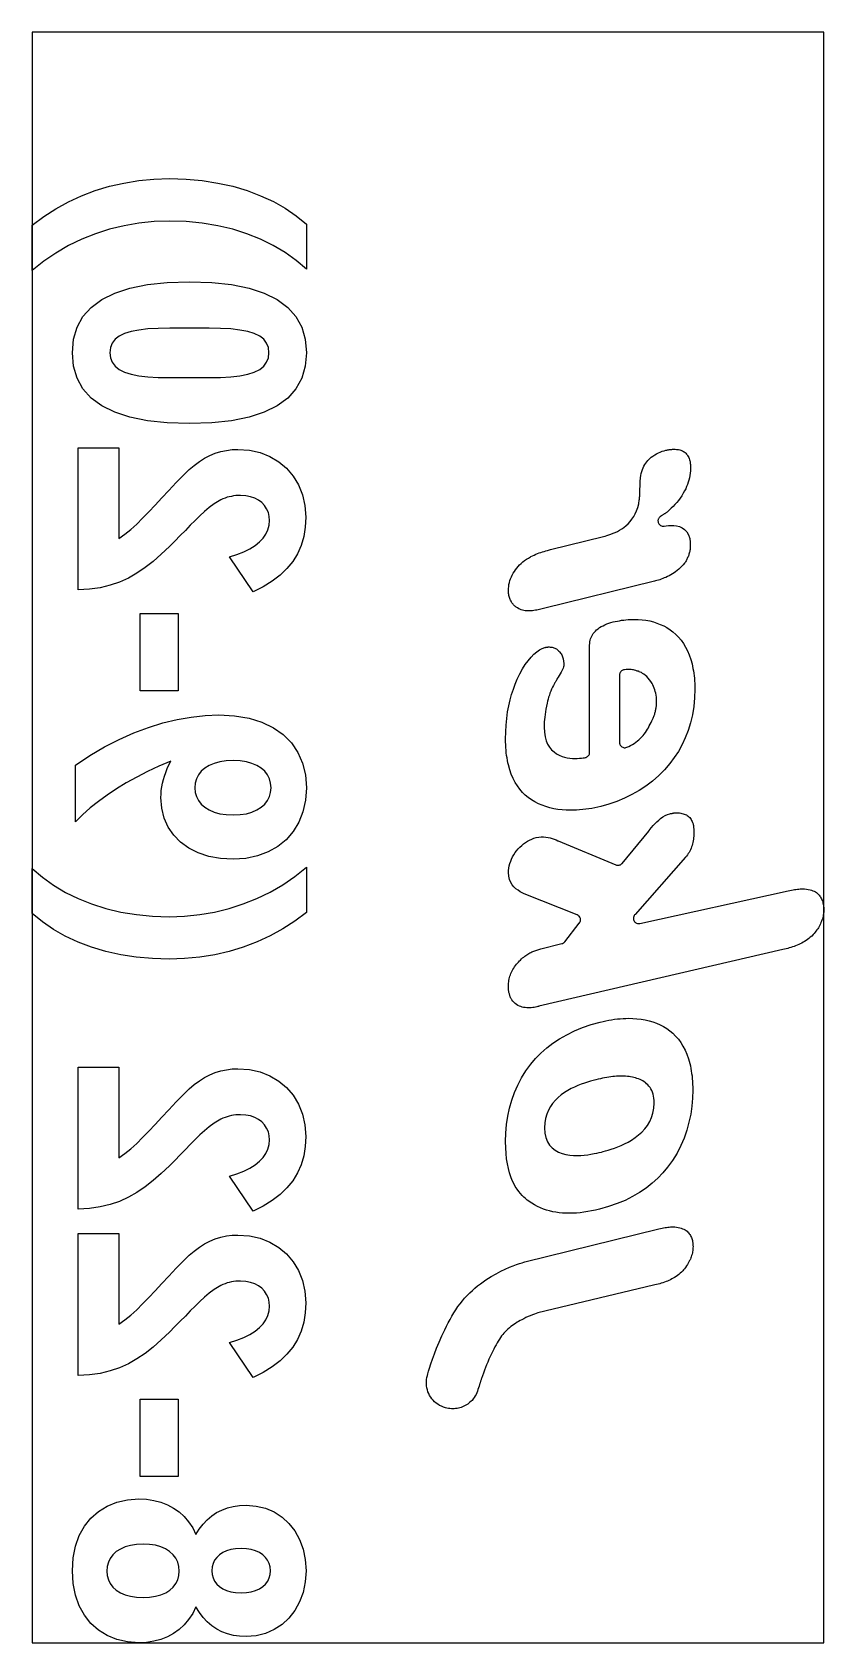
# Model space of a CAD drawing. Header units: millimetres. Extents: x 0 to 649, y 0 to 1320.
import ezdxf

# ---------------------------------------------------------------- set-up
doc = ezdxf.new("R2010")
doc.units = ezdxf.units.MM
doc.layers.add('CUT', color=7, linetype='Continuous')
doc.layers.add('ROLL', color=1, linetype='Continuous')

msp = doc.modelspace()

# ---------------------------------------------------------------- linework, layer by layer
at = {"layer": 'CUT'}
for points in [[(63.4, 1158.5), (51.8, 1154.8), (40.6, 1150.3), (29.8, 1145.1), (19.4, 1139), (9.5, 1132.3), (0, 1124.8), (0, 1161.8), (9.4, 1168.9), (19.3, 1175.3), (29.7, 1181), (40.5, 1185.9), (51.7, 1190.2), (63.2, 1193.7), (75.1, 1196.4), (87.3, 1198.4), (99.8, 1199.6), (112.5, 1200), (126.2, 1199.6), (139.4, 1198.4), (152.2, 1196.4), (164.4, 1193.7), (176.1, 1190.2), (187.1, 1186), (197.6, 1181.2), (207.3, 1175.7), (216.4, 1169.5), (224.7, 1162.8), (224.7, 1125.7), (216.4, 1132.9), (207.3, 1139.4), (197.5, 1145.3), (187.1, 1150.4), (176, 1154.8), (164.3, 1158.5), (152.1, 1161.4), (139.3, 1163.5), (126.1, 1164.8), (112.5, 1165.2), (99.9, 1164.8), (87.4, 1163.5), (75.3, 1161.4), (63.4, 1158.5)], [(200.8, 1013.7), (190.2, 1008.5), (177.8, 1004.4), (163.4, 1001.5), (147.1, 999.8), (128.9, 999.2), (110.7, 999.8), (94.4, 1001.5), (80, 1004.4), (67.6, 1008.5), (57, 1013.7), (48.3, 1020.1), (41.6, 1027.7), (36.8, 1036.4), (33.9, 1046.3), (32.9, 1057.3), (33.9, 1068.4), (36.8, 1078.2), (41.6, 1086.9), (48.3, 1094.5), (57, 1100.9), (67.6, 1106.1), (80, 1110.2), (94.4, 1113.1), (110.7, 1114.8), (128.9, 1115.4), (147.1, 1114.8), (163.4, 1113.1), (177.8, 1110.2), (190.2, 1106.1), (200.8, 1100.9), (209.4, 1094.5), (216.1, 1086.9), (220.9, 1078.2), (223.7, 1068.4), (224.7, 1057.3), (223.7, 1046.3), (220.9, 1036.4), (216.1, 1027.7), (209.4, 1020.1), (200.8, 1013.7)], [(176.6, 1039.8), (182, 1041.5), (186.4, 1043.7), (189.7, 1046.3), (192.1, 1049.5), (193.6, 1053.1), (194, 1057.3), (193.6, 1061.5), (192.1, 1065.1), (189.7, 1068.3), (186.4, 1070.9), (182, 1073), (176.6, 1074.7), (170.2, 1075.9), (162.8, 1076.8), (154.4, 1077.3), (144.9, 1077.4), (112.7, 1077.4), (103.2, 1077.3), (94.8, 1076.8), (87.4, 1075.9), (81, 1074.7), (75.6, 1073), (71.3, 1070.9), (67.9, 1068.3), (65.5, 1065.1), (64.1, 1061.5), (63.6, 1057.3), (64.1, 1053.1), (65.5, 1049.5), (67.9, 1046.3), (71.3, 1043.7), (75.6, 1041.5), (81, 1039.8), (87.4, 1038.5), (94.8, 1037.6), (103.2, 1037.1), (112.7, 1037), (144.9, 1037), (154.4, 1037.1), (162.8, 1037.6), (170.2, 1038.5), (176.6, 1039.8)], [(85.8, 876.6), (78.8, 872.6), (71.5, 869.3), (63.9, 866.7), (55.7, 864.7), (47, 863.4), (37.7, 862.9), (37.7, 979.3), (71.1, 979.3), (71.1, 905), (75.9, 908.5), (80.7, 912.4), (85.6, 916.8), (90.5, 921.6), (95.6, 926.9), (100.8, 932.4), (106.3, 938.3), (112, 944.5), (118.1, 950.9), (124.4, 957.5), (128.6, 961.5), (132.8, 965), (137, 968.1), (141.2, 970.8), (145.6, 973.1), (150, 974.9), (154.5, 976.3), (159.1, 977.3), (163.8, 977.9), (168.6, 978.1), (178, 977.4), (186.7, 975.5), (194.8, 972.3), (202.1, 968), (208.5, 962.6), (213.9, 956.2), (218.3, 949), (221.5, 940.9), (223.5, 932), (224.2, 922.5), (223.8, 914.3), (222.5, 906.6), (220.4, 899.4), (217.4, 892.6), (213.5, 886.3), (208.7, 880.5), (203.1, 875), (196.7, 870.1), (189.3, 865.5), (181.1, 861.4), (161.6, 890.1), (167.8, 892), (173.4, 894.2), (178.3, 896.6), (182.6, 899.3), (186.2, 902.2), (189.2, 905.3), (191.5, 908.6), (193.2, 912.2), (194.2, 915.9), (194.5, 919.8), (194.3, 923.2), (193.5, 926.4), (192.1, 929.4), (190.4, 932.1), (188.1, 934.5), (185.4, 936.5), (182.3, 938.1), (178.9, 939.3), (175, 940.1), (170.8, 940.4), (168.8, 940.3), (166.9, 940.2), (165, 940), (163.2, 939.6), (161.4, 939.2), (159.7, 938.8), (158, 938.2), (156.3, 937.5), (154.7, 936.8), (153.1, 935.9), (149.1, 933.4), (145.1, 930.5), (141.2, 927.2), (137.3, 923.7), (133.5, 919.9), (129.5, 915.9), (125.5, 911.7), (121.3, 907.4), (117, 903), (112.5, 898.4), (105.8, 892.1), (99.2, 886.3), (92.5, 881.2), (85.8, 876.6)], [(513.1, 870.9), (512, 870.6), (510.9, 870.3), (509.9, 870), (419, 847.6), (418, 847.3), (416.9, 847.1), (415.8, 846.9), (414.7, 846.6), (413.5, 846.4), (412.4, 846.2), (411.2, 846), (410, 845.9), (408.7, 845.8), (407.5, 845.7), (406.4, 845.7), (405.2, 845.8), (404.1, 845.9), (403, 846.1), (401.9, 846.3), (400.8, 846.7), (399.7, 847.1), (398.7, 847.5), (397.7, 848.1), (396.7, 848.8), (396.6, 848.8), (396, 849.2), (395.5, 849.7), (395, 850.1), (394.5, 850.7), (394, 851.2), (393.6, 851.8), (393.1, 852.4), (392.7, 853), (392.4, 853.7), (392, 854.4), (391.7, 855.1), (391.4, 855.9), (391.1, 856.7), (390.9, 857.5), (390.7, 858.3), (390.5, 859.2), (390.4, 860), (390.3, 860.9), (390.3, 861.8), (390.3, 862.7), (390.3, 864.2), (390.5, 865.8), (390.7, 867.4), (391, 868.9), (391.5, 870.5), (392, 872.1), (392.7, 873.6), (393.4, 875.1), (394.2, 876.6), (395.1, 878.1), (396.1, 879.5), (397.1, 880.8), (398.2, 882.1), (399.4, 883.4), (400.7, 884.6), (402.1, 885.8), (403.5, 886.9), (405, 888), (406.6, 889), (408.3, 890), (408.3, 890), (408.3, 890), (408.4, 890), (408.4, 890), (408.5, 890.1), (408.5, 890.1), (408.5, 890.1), (408.6, 890.1), (408.6, 890.1), (408.6, 890.2), (409.9, 890.9), (411.3, 891.5), (412.6, 892.1), (414, 892.7), (415.4, 893.2), (416.7, 893.6), (418.1, 894.1), (419.5, 894.5), (420.9, 894.9), (422.3, 895.3), (424.7, 896), (468.1, 906.8), (469.5, 907.1), (471, 907.6), (472.6, 908), (474.3, 908.6), (476, 909.3), (477.8, 910), (479.6, 910.9), (481.4, 911.9), (483.1, 913), (484.9, 914.2), (486.7, 915.6), (488.4, 917.2), (490, 919), (491.5, 920.9), (492.9, 923), (494.1, 925.3), (495.3, 927.8), (496.2, 930.5), (497, 933.5), (497.5, 936.7), (497.5, 936.7), (497.5, 936.7), (497.5, 936.7), (497.5, 936.8), (497.5, 936.8), (497.5, 936.8), (497.6, 936.9), (497.6, 936.9), (497.6, 936.9), (497.6, 937), (497.6, 937.5), (497.7, 938.1), (497.7, 938.8), (497.8, 939.7), (497.8, 940.6), (497.8, 941.6), (497.9, 942.7), (497.9, 943.8), (498, 945), (498, 946.1), (498.1, 947.3), (498.1, 948.4), (498.2, 949.4), (498.2, 950.5), (498.2, 951.4), (498.3, 952.3), (498.3, 953.1), (498.4, 953.8), (498.4, 954.4), (498.4, 954.8), (498.4, 954.9), (498.7, 956.7), (499.1, 958.4), (499.5, 960), (500, 961.5), (500.6, 963), (501.3, 964.3), (502.1, 965.6), (502.9, 966.9), (503.7, 968), (504.6, 969.1), (505.9, 970.4), (507.2, 971.6), (508.7, 972.6), (510.1, 973.6), (511.6, 974.4), (513.1, 975.2), (514.7, 975.9), (516.2, 976.5), (517.8, 977), (519.3, 977.4), (520, 977.5), (520.7, 977.7), (521.4, 977.8), (522.1, 977.9), (522.7, 978), (523.4, 978.1), (524.1, 978.1), (524.7, 978.2), (525.3, 978.2), (526, 978.2), (527, 978.2), (527.9, 978.1), (528.8, 978), (529.7, 977.9), (530.6, 977.7), (531.4, 977.4), (532.2, 977.1), (533, 976.8), (533.7, 976.4), (534.4, 976), (535, 975.5), (535.6, 974.9), (536.1, 974.3), (536.6, 973.7), (537.1, 973), (537.6, 972.2), (538, 971.4), (538.3, 970.5), (538.7, 969.6), (538.9, 968.7), (539.1, 968.1), (539.2, 967.6), (539.2, 967), (539.3, 966.4), (539.4, 965.8), (539.4, 965.2), (539.5, 964.6), (539.5, 963.9), (539.5, 963.3), (539.5, 962.6), (539.5, 960.6), (539.3, 958.7), (539, 956.8), (538.6, 954.9), (538.2, 953), (537.6, 951.2), (537, 949.4), (536.3, 947.6), (535.5, 945.8), (534.6, 944.1), (533.5, 942.1), (532.3, 940.1), (531, 938.2), (529.6, 936.3), (528.2, 934.6), (526.7, 932.9), (525.2, 931.3), (523.7, 929.8), (522.1, 928.3), (520.6, 927), (520.2, 926.7), (519.8, 926.4), (519.4, 926.2), (519.1, 925.9), (518.7, 925.6), (518.3, 925.4), (518, 925.2), (517.6, 924.9), (517.2, 924.7), (516.8, 924.5), (516.6, 924.3), (516.4, 924.2), (516.1, 924), (515.9, 923.8), (515.7, 923.7), (515.5, 923.5), (515.3, 923.4), (515.1, 923.3), (514.9, 923.1), (514.7, 923), (514.3, 922.8), (514, 922.4), (513.7, 922.1), (513.4, 921.7), (513.2, 921.3), (513, 920.8), (512.9, 920.4), (512.8, 919.9), (512.8, 919.4), (512.9, 918.9), (513, 918.2), (513.3, 917.5), (513.6, 917), (514, 916.5), (514.5, 916), (515, 915.7), (515.7, 915.4), (516.3, 915.2), (517, 915.1), (517.7, 915.2), (517.8, 915.2), (518, 915.2), (519.6, 915.5), (521.5, 915.7), (523.6, 915.8), (525.8, 915.7), (528.1, 915.4), (530.4, 914.8), (532.6, 913.9), (534.6, 912.5), (536.4, 910.5), (537.8, 908), (537.8, 908), (537.8, 908), (537.8, 908), (537.8, 908), (537.8, 908), (537.9, 908), (537.9, 907.9), (537.9, 907.9), (537.9, 907.9), (537.9, 907.9), (538.1, 907.5), (538.2, 907.2), (538.3, 906.8), (538.5, 906.4), (538.6, 906), (538.7, 905.6), (538.8, 905.2), (538.9, 904.8), (538.9, 904.4), (539, 904), (539.1, 903.5), (539.1, 903), (539.1, 902.6), (539.2, 902.1), (539.2, 901.6), (539.2, 901), (539.3, 900.5), (539.3, 900), (539.3, 899.5), (539.3, 898.9), (539.3, 898.2), (539.2, 897.5), (539.2, 896.7), (539.1, 896), (539, 895.2), (538.8, 894.5), (538.7, 893.8), (538.5, 893), (538.2, 892.3), (538, 891.5), (537.7, 890.8), (537.5, 890.1), (537.1, 889.4), (536.8, 888.7), (536.5, 888), (536.1, 887.3), (535.8, 886.7), (535.4, 886), (535, 885.4), (534.5, 884.8), (533.4, 883.4), (532.2, 882.1), (531, 880.9), (529.8, 879.8), (528.5, 878.7), (527.3, 877.7), (526, 876.8), (524.6, 876), (523.3, 875.2), (522, 874.5), (520.7, 873.8), (519.3, 873.2), (518, 872.7), (516.7, 872.2), (515.5, 871.7), (514.3, 871.3), (513.1, 870.9)], [(119.7, 780.2), (88.5, 780.2), (88.5, 843.7), (119.7, 843.7), (119.7, 780.2)], [(444.7, 724.8), (446.6, 724.8), (448.4, 724.9), (450, 725), (451.5, 725.2), (452.7, 725.4), (453.4, 725.5), (454, 725.7), (454.6, 726), (455.1, 726.3), (455.6, 726.8), (456, 727.3), (456.3, 727.8), (456.6, 728.4), (456.8, 729), (456.8, 729.7), (456.8, 817.6), (456.9, 819), (457, 820.3), (457.3, 821.6), (457.6, 822.8), (458, 824), (458.5, 825.1), (459.1, 826.1), (459.8, 827.2), (460.6, 828.1), (461.5, 829), (462.5, 830.1), (463.7, 831), (465, 832), (466.3, 832.8), (467.8, 833.6), (469.3, 834.3), (470.9, 835), (472.6, 835.6), (474.3, 836.2), (476.1, 836.7), (477.8, 837.1), (479.6, 837.4), (481.3, 837.7), (483, 838), (484.8, 838.2), (486.5, 838.4), (488.3, 838.6), (490, 838.7), (491.7, 838.8), (493.5, 838.8), (496.7, 838.7), (499.8, 838.5), (502.9, 838.1), (506, 837.5), (509, 836.7), (511.9, 835.8), (514.7, 834.7), (517.5, 833.4), (520.1, 832), (522.7, 830.3), (525.1, 828.5), (527.4, 826.4), (529.6, 824.1), (531.7, 821.7), (533.6, 819), (535.3, 816.1), (536.9, 813), (538.4, 809.6), (539.6, 806), (540.7, 802.2), (541.1, 800.4), (541.5, 798.5), (541.8, 796.6), (542.1, 794.6), (542.4, 792.6), (542.6, 790.5), (542.8, 788.4), (542.9, 786.2), (543, 784), (543, 781.7), (542.8, 774.4), (542.1, 767.3), (541, 760.6), (539.4, 754), (537.5, 747.8), (535.2, 741.8), (532.5, 736.1), (529.5, 730.6), (526.2, 725.5), (522.5, 720.6), (518.1, 715.5), (513.4, 710.7), (508.3, 706.3), (502.9, 702.2), (497.3, 698.5), (491.4, 695.2), (485.4, 692.2), (479.1, 689.6), (472.6, 687.4), (466, 685.5), (463.5, 684.9), (461, 684.4), (458.5, 683.9), (456.1, 683.5), (453.6, 683.2), (451.1, 682.9), (448.6, 682.6), (446.1, 682.5), (443.7, 682.3), (441.2, 682.3), (437.7, 682.4), (434.2, 682.6), (430.7, 683), (427.4, 683.6), (424.1, 684.4), (420.9, 685.3), (417.8, 686.4), (414.8, 687.7), (411.9, 689.2), (409.1, 690.9), (406.5, 692.7), (404.1, 694.8), (401.8, 697), (399.6, 699.5), (397.6, 702.3), (395.8, 705.2), (394.1, 708.4), (392.6, 711.9), (391.3, 715.5), (390.3, 719.5), (389.8, 721.3), (389.4, 723.2), (389.1, 725.2), (388.8, 727.2), (388.5, 729.3), (388.3, 731.5), (388.1, 733.7), (388, 735.9), (387.9, 738.3), (387.9, 740.6), (388, 746.5), (388.3, 752.2), (388.9, 757.6), (389.6, 762.9), (390.6, 767.9), (391.7, 772.7), (392.9, 777.3), (394.3, 781.7), (395.9, 785.8), (397.5, 789.7), (399.6, 794.1), (401.8, 798.1), (404.1, 801.7), (406.4, 804.9), (408.8, 807.8), (411.2, 810.2), (413.5, 812.3), (415.8, 813.8), (418, 815), (420.1, 815.7), (420.5, 815.8), (420.8, 815.9), (421.2, 815.9), (421.5, 816), (421.9, 816.1), (422.2, 816.1), (422.6, 816.1), (422.9, 816.2), (423.3, 816.2), (423.6, 816.2), (424.4, 816.1), (425.2, 816.1), (426, 815.9), (426.8, 815.7), (427.5, 815.5), (428.2, 815.2), (428.9, 814.9), (429.6, 814.5), (430.2, 814), (430.8, 813.6), (431.4, 813), (432, 812.4), (432.5, 811.8), (433, 811.2), (433.4, 810.4), (433.9, 809.7), (434.2, 808.9), (434.6, 808.1), (434.9, 807.2), (435.1, 806.3), (435.2, 805.8), (435.3, 805.4), (435.4, 804.9), (435.5, 804.5), (435.5, 804), (435.6, 803.5), (435.6, 803), (435.6, 802.5), (435.6, 802), (435.6, 801.5), (435.6, 800.7), (435.4, 799.8), (435, 798.8), (434.6, 797.8), (434, 796.6), (433.4, 795.4), (432.7, 794.2), (431.9, 792.9), (431.1, 791.5), (430.3, 790.2), (430, 789.7), (429.8, 789.3), (429.5, 788.8), (429.3, 788.4), (429, 787.9), (428.8, 787.5), (428.5, 787.1), (428.3, 786.8), (428.1, 786.4), (427.9, 786.1), (427.1, 784.6), (426.4, 783.1), (425.6, 781.6), (425, 780), (424.3, 778.3), (423.8, 776.7), (423.2, 775), (422.8, 773.3), (422.3, 771.7), (421.9, 770), (421.4, 767.6), (420.9, 765.3), (420.6, 763), (420.3, 760.8), (420, 758.7), (419.8, 756.7), (419.6, 754.9), (419.5, 753.2), (419.5, 751.7), (419.5, 750.4), (419.7, 746.2), (420.3, 742.6), (421.2, 739.3), (422.4, 736.5), (423.9, 734), (425.6, 731.9), (427.6, 730.1), (429.7, 728.6), (431.9, 727.4), (434.2, 726.4), (436.3, 725.8), (438.5, 725.3), (440.6, 725), (442.7, 724.8), (444.7, 724.8)], [(491.8, 797.5), (490.9, 797.7), (489.9, 797.8), (489, 797.8), (487.9, 797.8), (486.6, 797.7), (485.3, 797.5), (484.6, 797.4), (484, 797.2), (483.4, 796.9), (482.9, 796.5), (482.4, 796.1), (482, 795.6), (481.7, 795.1), (481.5, 794.5), (481.3, 793.9), (481.3, 793.2), (481.3, 737.9), (481.4, 737.9), (481.4, 737.8), (481.4, 737.6), (481.4, 737.5), (481.4, 737.3), (481.4, 737.1), (481.4, 737), (481.5, 736.8), (481.5, 736.6), (481.6, 736.5), (481.6, 736.3), (481.9, 735.7), (482.3, 735.1), (482.8, 734.7), (483.3, 734.3), (483.9, 734), (484.5, 733.8), (485.2, 733.6), (485.9, 733.6), (486.5, 733.7), (487.2, 734), (488.9, 734.7), (490.4, 735.4), (491.9, 736.2), (493.4, 737.1), (494.7, 738.1), (496, 739.1), (497.2, 740.1), (498.4, 741.3), (499.5, 742.4), (500.6, 743.6), (501.5, 744.8), (502.5, 746.1), (503.3, 747.4), (504.2, 748.7), (505, 750), (505.7, 751.4), (506.5, 752.8), (507.2, 754.3), (507.9, 755.7), (508.5, 757.3), (508.8, 757.9), (509.1, 758.5), (509.4, 759.2), (509.7, 759.9), (509.9, 760.5), (510.1, 761.2), (510.3, 761.9), (510.5, 762.6), (510.7, 763.3), (510.8, 764), (511, 764.8), (511.1, 765.5), (511.3, 766.2), (511.4, 767), (511.5, 767.7), (511.5, 768.5), (511.6, 769.3), (511.6, 770), (511.7, 770.8), (511.7, 771.6), (511.6, 773.3), (511.5, 775), (511.3, 776.6), (511, 778.2), (510.6, 779.7), (510.2, 781.1), (509.8, 782.5), (509.2, 783.7), (508.6, 785), (508, 786.1), (507, 787.8), (505.9, 789.3), (504.8, 790.7), (503.6, 791.9), (502.5, 792.9), (501.3, 793.8), (500.2, 794.5), (499.2, 795.2), (498.3, 795.6), (497.5, 795.9), (497.5, 796), (497.5, 796), (497.4, 796), (497.4, 796), (497.4, 796), (497.3, 796), (497.3, 796), (497.2, 796.1), (497.2, 796.1), (497.2, 796.1), (496.8, 796.2), (496.5, 796.3), (496.3, 796.3), (496.1, 796.4), (496, 796.4), (495.9, 796.4), (495.8, 796.4), (495.8, 796.4), (495.7, 796.4), (495.7, 796.4), (494.6, 796.8), (493.6, 797.1), (492.7, 797.3), (491.8, 797.5)], [(107.5, 707.4), (108.4, 710.4), (109.4, 713.4), (110.6, 716.5), (112, 719.5), (113.5, 722.6), (103.7, 718.4), (94.4, 714), (85.6, 709.4), (77.1, 704.7), (69.1, 699.8), (61.5, 694.8), (54.4, 689.6), (47.6, 684.2), (41.3, 678.6), (35.4, 672.8), (35.4, 719.4), (47.3, 727.2), (59.3, 734.2), (71.3, 740.4), (83.3, 745.7), (95.2, 750.2), (107, 753.9), (118.7, 756.7), (130.3, 758.7), (141.7, 760), (152.9, 760.4), (165.9, 759.7), (177.7, 757.7), (188.3, 754.4), (197.7, 749.9), (205.7, 744.3), (212.4, 737.5), (217.7, 729.8), (221.6, 721), (223.9, 711.3), (224.7, 700.8), (224, 690.6), (221.9, 681.1), (218.5, 672.6), (213.9, 664.9), (208.1, 658.2), (201.3, 652.6), (193.4, 648.2), (184.6, 644.9), (175, 642.9), (164.6, 642.2), (154.2, 642.8), (144.7, 644.5), (136, 647.4), (128.3, 651.3), (121.6, 656.1), (116, 661.9), (111.5, 668.5), (108.2, 675.9), (106.2, 684), (105.5, 692.7), (105.6, 695.6), (105.8, 698.5), (106.2, 701.4), (106.8, 704.4), (107.5, 707.4)], [(187.7, 684.8), (190.5, 687.3), (192.8, 690.2), (194.4, 693.5), (195.4, 697), (195.8, 700.8), (195.4, 704.6), (194.4, 708.1), (192.8, 711.3), (190.5, 714.3), (187.7, 716.8), (184.2, 719), (180.1, 720.7), (175.5, 722), (170.3, 722.8), (164.6, 723.1), (158.9, 722.8), (153.7, 722), (149, 720.7), (144.9, 719), (141.4, 716.8), (138.5, 714.3), (136.2, 711.3), (134.5, 708.1), (133.5, 704.6), (133.2, 700.8), (133.5, 697), (134.5, 693.5), (136.2, 690.2), (138.5, 687.3), (141.4, 684.8), (144.9, 682.6), (149, 680.8), (153.7, 679.5), (158.9, 678.8), (164.6, 678.5), (170.3, 678.8), (175.5, 679.5), (180.1, 680.8), (184.2, 682.6), (187.7, 684.8)], [(620.4, 569.5), (619.1, 569.1), (617.8, 568.8), (616.5, 568.5), (615.2, 568.2), (415.2, 521.7), (415.1, 521.6), (414.3, 521.4), (413.4, 521.2), (412.4, 521), (411.3, 520.8), (410.2, 520.7), (409, 520.5), (407.7, 520.5), (406.5, 520.4), (405.2, 520.5), (403.9, 520.6), (402.7, 520.8), (401.5, 521), (400.3, 521.4), (399.2, 521.8), (398, 522.4), (396.9, 523.1), (395.9, 523.9), (394.9, 524.8), (393.9, 525.8), (393, 527), (392.8, 527.4), (392.5, 527.9), (392.3, 528.3), (392, 528.8), (391.8, 529.2), (391.6, 529.7), (391.5, 530.2), (391.3, 530.7), (391.2, 531.2), (391, 531.8), (390.9, 532.3), (390.7, 532.9), (390.6, 533.5), (390.5, 534.1), (390.4, 534.7), (390.4, 535.3), (390.3, 536), (390.3, 536.6), (390.3, 537.3), (390.3, 537.9), (390.3, 539.2), (390.4, 540.5), (390.5, 541.7), (390.7, 542.9), (390.9, 544.1), (391.2, 545.2), (391.5, 546.3), (391.9, 547.4), (392.3, 548.5), (392.7, 549.5), (393.3, 550.7), (393.9, 551.9), (394.6, 553), (395.3, 554.1), (396, 555.1), (396.8, 556.1), (397.6, 557), (398.4, 557.9), (399.2, 558.8), (400.1, 559.5), (400.2, 559.6), (401, 560.5), (401.9, 561.3), (402.8, 562), (403.6, 562.7), (404.5, 563.3), (405.3, 563.9), (406.1, 564.4), (406.9, 564.9), (407.7, 565.4), (408.5, 565.8), (409.4, 566.2), (410.2, 566.5), (411, 566.9), (411.9, 567.2), (412.7, 567.5), (413.5, 567.7), (414.3, 568), (415.1, 568.3), (415.9, 568.5), (416.8, 568.8), (433.9, 573), (434.1, 573.1), (434.4, 573.1), (434.7, 573.2), (435, 573.4), (435.2, 573.5), (435.5, 573.7), (435.7, 573.8), (436, 574), (436.2, 574.3), (436.4, 574.5), (448.3, 589.7), (448.4, 589.8), (448.5, 589.9), (448.6, 590), (448.6, 590.2), (448.7, 590.3), (448.8, 590.4), (448.9, 590.5), (448.9, 590.7), (449, 590.8), (449.1, 590.9), (449.3, 591.6), (449.4, 592.3), (449.4, 593), (449.2, 593.6), (449, 594.2), (448.7, 594.8), (448.3, 595.4), (447.8, 595.8), (447.3, 596.2), (446.6, 596.5), (403.2, 613.7), (401.6, 614.6), (399.8, 615.5), (398.1, 616.7), (396.4, 618), (394.8, 619.5), (393.3, 621.2), (392.1, 623.2), (391.1, 625.5), (390.5, 628.2), (390.3, 631.2), (390.3, 633), (390.6, 634.9), (390.9, 636.8), (391.4, 638.6), (392.1, 640.5), (392.8, 642.3), (393.7, 644.1), (394.7, 645.9), (395.8, 647.6), (397, 649.2), (398.3, 650.7), (399.6, 652.1), (401.1, 653.5), (402.6, 654.7), (404.2, 655.9), (405.9, 656.9), (407.6, 657.9), (409.4, 658.7), (411.2, 659.4), (413.1, 659.9), (415.2, 660.3), (417.1, 660.5), (419.1, 660.5), (420.9, 660.4), (422.7, 660.1), (424.4, 659.7), (426, 659.2), (427.7, 658.6), (429.3, 658), (430.8, 657.4), (430.9, 657.3), (431.1, 657.2), (478.4, 637.5), (478.9, 637.3), (479.4, 637.2), (480, 637.2), (480.5, 637.2), (481, 637.3), (481.6, 637.5), (482.1, 637.7), (482.5, 638), (483, 638.3), (483.4, 638.7), (505.2, 665.3), (505.3, 665.5), (505.5, 665.7), (505.6, 665.9), (505.7, 666), (505.9, 666.1), (505.9, 666.2), (506, 666.3), (506.1, 666.4), (506.1, 666.4), (506.1, 666.4), (506.1, 666.4), (506.1, 666.5), (506.2, 666.5), (507.5, 668.1), (508.9, 669.7), (510.3, 671.3), (511.8, 672.8), (513.4, 674.3), (515, 675.7), (516.8, 676.9), (518.6, 678), (520.6, 678.8), (522.6, 679.5), (523, 679.6), (523.3, 679.7), (523.7, 679.7), (524, 679.8), (524.4, 679.8), (524.8, 679.9), (525.2, 680), (525.6, 680), (525.9, 680.1), (526.3, 680.1), (527.4, 680.2), (528.4, 680.2), (529.4, 680.1), (530.4, 680.1), (531.4, 679.9), (532.4, 679.8), (533.4, 679.5), (534.3, 679.2), (535.2, 678.9), (536.1, 678.5), (536.8, 678), (537.5, 677.5), (538.2, 676.9), (538.8, 676.3), (539.4, 675.6), (539.9, 674.8), (540.4, 674), (540.9, 673.1), (541.2, 672.2), (541.6, 671.1), (541.6, 670.9), (541.7, 670.6), (541.7, 670.3), (541.8, 670.1), (541.8, 669.8), (541.8, 669.5), (541.9, 669.2), (541.9, 668.9), (542, 668.6), (542, 668.3), (542.1, 666.9), (542.2, 665.4), (542.2, 664), (542.2, 662.5), (542.1, 661.2), (542, 659.8), (541.8, 658.5), (541.6, 657.2), (541.4, 655.9), (541.1, 654.7), (540.7, 653.5), (540.3, 652.3), (539.9, 651.2), (539.4, 650), (538.9, 648.9), (538.3, 647.8), (537.6, 646.8), (536.9, 645.8), (536.2, 644.8), (535.4, 643.8), (494, 596.9), (493.7, 596.5), (493.4, 596.2), (493.2, 595.8), (493, 595.4), (492.9, 595), (492.8, 594.6), (492.7, 594.2), (492.7, 593.7), (492.7, 593.3), (492.8, 592.8), (493, 592.1), (493.3, 591.5), (493.7, 591), (494.1, 590.5), (494.7, 590.1), (495.2, 589.8), (495.9, 589.6), (496.5, 589.4), (497.2, 589.4), (497.9, 589.5), (619.4, 616.2), (619.5, 616.3), (620.9, 616.6), (622.2, 616.9), (623.5, 617.1), (624.7, 617.3), (625.9, 617.5), (627.1, 617.6), (628.2, 617.7), (629.3, 617.8), (630.3, 617.9), (631.3, 617.9), (633, 617.8), (634.5, 617.7), (636, 617.5), (637.4, 617.2), (638.6, 616.8), (639.8, 616.4), (640.8, 615.9), (641.8, 615.4), (642.7, 614.8), (643.5, 614.1), (644.2, 613.5), (644.8, 612.8), (645.4, 612), (645.9, 611.3), (646.4, 610.5), (646.8, 609.6), (647.2, 608.8), (647.5, 608), (647.8, 607.1), (648, 606.3), (648.1, 605.7), (648.3, 605.2), (648.4, 604.6), (648.5, 604), (648.5, 603.5), (648.6, 603), (648.6, 602.4), (648.7, 601.9), (648.7, 601.4), (648.7, 600.9), (648.7, 599.8), (648.6, 598.8), (648.5, 597.7), (648.3, 596.6), (648.1, 595.5), (647.8, 594.4), (647.5, 593.4), (647.2, 592.3), (646.8, 591.3), (646.4, 590.3), (645.9, 589.2), (645.4, 588.2), (644.9, 587.1), (644.3, 586.1), (643.7, 585.1), (643, 584.2), (642.3, 583.2), (641.6, 582.3), (640.8, 581.4), (640, 580.5), (640, 580.5), (640, 580.4), (640, 580.4), (640, 580.4), (639.9, 580.4), (639.9, 580.4), (639.9, 580.4), (639.9, 580.4), (639.9, 580.4), (639.9, 580.4), (638.8, 579.2), (637.6, 578.2), (636.5, 577.3), (635.3, 576.4), (634.2, 575.5), (633, 574.8), (631.8, 574.1), (630.6, 573.4), (629.4, 572.8), (628.2, 572.2), (626.9, 571.7), (625.6, 571.2), (624.3, 570.7), (623, 570.3), (621.7, 569.9), (620.4, 569.5)], [(161.3, 601.8), (172.9, 605.5), (184.1, 610), (194.9, 615.3), (205.3, 621.3), (215.2, 628.1), (224.7, 635.6), (224.7, 598.5), (215.3, 591.5), (205.4, 585.1), (195.1, 579.4), (184.3, 574.4), (173, 570.1), (161.5, 566.6), (149.6, 563.9), (137.4, 561.9), (124.9, 560.7), (112.2, 560.3), (98.5, 560.7), (85.3, 561.9), (72.5, 563.9), (60.3, 566.6), (48.6, 570.1), (37.6, 574.3), (27.1, 579.1), (17.4, 584.6), (8.3, 590.8), (0, 597.6), (0, 634.6), (8.3, 627.4), (17.4, 620.9), (27.2, 615), (37.6, 609.9), (48.7, 605.5), (60.4, 601.8), (72.6, 598.9), (85.4, 596.8), (98.6, 595.5), (112.2, 595.1), (124.9, 595.5), (137.3, 596.8), (149.4, 598.9), (161.3, 601.8)], [(444.4, 501.5), (451, 504.3), (458.1, 506.7), (465.5, 508.7), (467.8, 509.3), (470.2, 509.8), (472.5, 510.2), (474.8, 510.6), (477.2, 511), (479.5, 511.3), (481.8, 511.5), (484.2, 511.6), (486.5, 511.7), (488.8, 511.8), (492.2, 511.7), (495.6, 511.5), (499, 511.1), (502.3, 510.5), (505.5, 509.8), (508.6, 508.9), (511.6, 507.8), (514.6, 506.5), (517.4, 505.1), (520.1, 503.4), (522.6, 501.5), (525, 499.5), (527.3, 497.2), (529.5, 494.7), (531.5, 492), (533.3, 489), (535, 485.8), (536.5, 482.3), (537.8, 478.6), (538.9, 474.7), (539.4, 472.8), (539.8, 470.8), (540.1, 468.8), (540.4, 466.7), (540.7, 464.6), (540.9, 462.4), (541.1, 460.1), (541.2, 457.8), (541.3, 455.4), (541.3, 453), (541.1, 446.4), (540.5, 439.8), (539.6, 433.2), (538.2, 426.6), (536.4, 420.1), (534.2, 413.7), (531.5, 407.5), (528.4, 401.4), (524.7, 395.4), (520.7, 389.8), (516.8, 385.2), (512.6, 380.8), (508, 376.6), (503, 372.7), (497.7, 369.1), (491.9, 365.7), (485.8, 362.6), (479.3, 359.9), (472.3, 357.5), (464.9, 355.4), (461.6, 354.6), (458.4, 353.9), (455.2, 353.4), (452.1, 352.9), (449, 352.5), (446, 352.2), (443.1, 352), (440.2, 352), (437.3, 352), (434.5, 352.2), (431.8, 352.4), (429.2, 352.8), (426.6, 353.3), (424, 353.9), (421.5, 354.7), (419, 355.5), (416.5, 356.5), (414.1, 357.7), (411.7, 358.9), (409.4, 360.3), (409.3, 360.4), (408.2, 361.1), (406.9, 362), (405.6, 362.9), (404.3, 364), (402.9, 365.2), (401.5, 366.6), (400.1, 368.1), (398.7, 369.9), (397.3, 371.8), (395.9, 373.9), (394.6, 376.3), (393.4, 379), (392.2, 382), (391.2, 385.2), (390.2, 388.7), (389.4, 392.5), (388.8, 396.6), (388.3, 401), (388, 405.7), (387.9, 410.9), (388.1, 417.8), (388.7, 424.7), (389.7, 431.5), (391.1, 438.1), (393, 444.6), (395.2, 450.9), (397.9, 457), (401, 463), (404.6, 468.7), (408.5, 474.1), (412.5, 478.8), (416.9, 483.2), (421.6, 487.5), (426.7, 491.4), (432.2, 495.1), (438.1, 498.4), (444.4, 501.5)], [(85.8, 369), (78.8, 365.1), (71.5, 361.8), (63.9, 359.1), (55.7, 357.2), (47, 355.9), (37.7, 355.3), (37.7, 471.8), (71.1, 471.8), (71.1, 397.5), (75.9, 400.9), (80.7, 404.8), (85.6, 409.2), (90.5, 414.1), (95.6, 419.3), (100.8, 424.9), (106.3, 430.8), (112, 436.9), (118.1, 443.3), (124.4, 449.9), (128.6, 453.9), (132.8, 457.5), (137, 460.6), (141.2, 463.2), (145.6, 465.5), (150, 467.3), (154.5, 468.7), (159.1, 469.7), (163.8, 470.3), (168.6, 470.5), (178, 469.9), (186.7, 467.9), (194.8, 464.7), (202.1, 460.4), (208.5, 455), (213.9, 448.7), (218.3, 441.4), (221.5, 433.3), (223.5, 424.4), (224.2, 414.9), (223.8, 406.7), (222.5, 399), (220.4, 391.8), (217.4, 385.1), (213.5, 378.7), (208.7, 372.9), (203.1, 367.5), (196.7, 362.5), (189.3, 357.9), (181.1, 353.8), (161.6, 382.5), (167.8, 384.4), (173.4, 386.6), (178.3, 389), (182.6, 391.7), (186.2, 394.6), (189.2, 397.7), (191.5, 401.1), (193.2, 404.6), (194.2, 408.3), (194.5, 412.2), (194.3, 415.6), (193.5, 418.8), (192.1, 421.8), (190.4, 424.5), (188.1, 426.9), (185.4, 428.9), (182.3, 430.6), (178.9, 431.8), (175, 432.5), (170.8, 432.8), (168.8, 432.7), (166.9, 432.6), (165, 432.4), (163.2, 432.1), (161.4, 431.7), (159.7, 431.2), (158, 430.6), (156.3, 430), (154.7, 429.2), (153.1, 428.4), (149.1, 425.8), (145.1, 422.9), (141.2, 419.7), (137.3, 416.2), (133.5, 412.4), (129.5, 408.4), (125.5, 404.2), (121.3, 399.8), (117, 395.4), (112.5, 390.9), (105.8, 384.5), (99.2, 378.8), (92.5, 373.6), (85.8, 369)], [(460.4, 400.9), (462.7, 401.3), (464.7, 401.8), (466.4, 402.2), (468, 402.6), (469.9, 403.1), (472.1, 403.7), (474.5, 404.5), (477.1, 405.3), (479.8, 406.4), (482.6, 407.5), (485.4, 408.8), (488.3, 410.3), (491.2, 412), (494.1, 414), (496.9, 416.2), (499.5, 418.5), (502, 421.2), (504.1, 424), (506, 427.2), (507.5, 430.6), (508.7, 434.2), (509.4, 438.2), (509.6, 442.4), (509.6, 444.4), (509.4, 446.3), (509.1, 448), (508.8, 449.7), (508.3, 451.2), (507.7, 452.6), (507, 453.9), (506.3, 455.1), (505.4, 456.3), (504.5, 457.3), (503.5, 458.2), (502.5, 459.1), (501.5, 459.8), (500.4, 460.5), (499.2, 461.2), (498.1, 461.7), (496.9, 462.2), (495.6, 462.6), (494.4, 463), (493.1, 463.3), (493.1, 463.4), (491.8, 463.7), (490.4, 463.9), (489.1, 464.1), (487.7, 464.2), (486.3, 464.3), (484.9, 464.4), (483.4, 464.4), (481.9, 464.4), (480.4, 464.4), (478.8, 464.3), (477.3, 464.2), (475.7, 464), (474.1, 463.8), (472.5, 463.6), (470.8, 463.3), (469.1, 463), (467.3, 462.7), (465.6, 462.3), (463.8, 461.9), (462, 461.5), (459.8, 460.9), (457.5, 460.3), (455.1, 459.6), (452.5, 458.7), (449.8, 457.8), (447.1, 456.7), (444.4, 455.5), (441.6, 454.2), (438.9, 452.6), (436.3, 451), (433.6, 449.1), (431.1, 446.9), (428.7, 444.6), (426.5, 442.1), (424.6, 439.4), (423, 436.4), (421.6, 433.2), (420.6, 429.8), (420, 426.1), (419.8, 422.1), (420.1, 417.8), (420.9, 414), (422.2, 410.7), (423.9, 407.9), (426, 405.6), (428.5, 403.7), (431.2, 402.2), (434.2, 401), (437.3, 400.2), (440.6, 399.7), (443.6, 399.4), (446.6, 399.4), (449.5, 399.5), (452.4, 399.7), (455.3, 400), (457.9, 400.4), (460.4, 400.9)], [(85.8, 232.7), (78.8, 228.7), (71.5, 225.4), (63.9, 222.8), (55.7, 220.8), (47, 219.5), (37.7, 219), (37.7, 335.4), (71.1, 335.4), (71.1, 261.1), (75.9, 264.6), (80.7, 268.5), (85.6, 272.9), (90.5, 277.7), (95.6, 283), (100.8, 288.5), (106.3, 294.4), (112, 300.6), (118.1, 307), (124.4, 313.6), (128.6, 317.6), (132.8, 321.1), (137, 324.2), (141.2, 326.9), (145.6, 329.1), (150, 331), (154.5, 332.4), (159.1, 333.4), (163.8, 334), (168.6, 334.2), (178, 333.5), (186.7, 331.6), (194.8, 328.4), (202.1, 324.1), (208.5, 318.7), (213.9, 312.3), (218.3, 305.1), (221.5, 297), (223.5, 288.1), (224.2, 278.5), (223.8, 270.4), (222.5, 262.7), (220.4, 255.5), (217.4, 248.7), (213.5, 242.4), (208.7, 236.5), (203.1, 231.1), (196.7, 226.2), (189.3, 221.6), (181.1, 217.5), (161.6, 246.2), (167.8, 248.1), (173.4, 250.3), (178.3, 252.7), (182.6, 255.4), (186.2, 258.3), (189.2, 261.4), (191.5, 264.7), (193.2, 268.2), (194.2, 272), (194.5, 275.9), (194.3, 279.3), (193.5, 282.5), (192.1, 285.5), (190.4, 288.2), (188.1, 290.6), (185.4, 292.6), (182.3, 294.2), (178.9, 295.4), (175, 296.2), (170.8, 296.4), (168.8, 296.4), (166.9, 296.3), (165, 296), (163.2, 295.7), (161.4, 295.3), (159.7, 294.9), (158, 294.3), (156.3, 293.6), (154.7, 292.9), (153.1, 292), (149.1, 289.5), (145.1, 286.6), (141.2, 283.3), (137.3, 279.8), (133.5, 276), (129.5, 272), (125.5, 267.8), (121.3, 263.5), (117, 259.1), (112.5, 254.5), (105.8, 248.2), (99.2, 242.4), (92.5, 237.2), (85.8, 232.7)], [(371.5, 225.5), (370.6, 223.3), (369.8, 221), (369, 218.8), (368.2, 216.6), (368, 216), (367.8, 215.4), (367.6, 214.9), (367.5, 214.4), (367.3, 213.9), (367.2, 213.4), (367, 213), (366.9, 212.6), (366.8, 212.1), (366.6, 211.7), (366.2, 210.3), (365.8, 208.9), (365.3, 207.5), (364.8, 206.2), (364.3, 204.8), (363.7, 203.5), (363, 202.3), (362.2, 201.1), (361.4, 199.9), (360.4, 198.7), (359.6, 197.9), (358.7, 197.1), (357.8, 196.3), (356.9, 195.6), (355.9, 195), (354.8, 194.4), (353.8, 193.8), (352.7, 193.3), (351.6, 192.9), (350.5, 192.6), (349.3, 192.3), (348.2, 192.1), (347, 191.9), (345.9, 191.8), (344.7, 191.8), (343.5, 191.8), (342.3, 191.9), (341.1, 192), (339.9, 192.3), (338.7, 192.6), (337, 193.1), (335.4, 193.8), (333.9, 194.6), (332.4, 195.5), (331.1, 196.5), (329.8, 197.6), (328.6, 198.8), (327.6, 200), (326.6, 201.4), (325.7, 202.8), (325, 204.3), (324.3, 205.8), (323.8, 207.4), (323.4, 209), (323.1, 210.7), (323, 212.3), (323, 214), (323.1, 215.7), (323.4, 217.4), (323.8, 219.2), (324.1, 220.4), (324.7, 222.5), (325.6, 225.2), (326.7, 228.6), (328, 232.5), (329.6, 236.8), (331.4, 241.4), (333.4, 246.4), (335.7, 251.5), (338.1, 256.6), (339.5, 259.4), (340.9, 262.2), (342.4, 265), (344, 267.7), (345.6, 270.4), (347.2, 273), (348.9, 275.5), (350.7, 277.9), (352.5, 280.2), (354.3, 282.4), (356.4, 284.6), (358.5, 286.8), (360.7, 288.8), (362.8, 290.7), (365, 292.5), (367.3, 294.3), (369.5, 295.9), (371.7, 297.4), (373.9, 298.9), (376.1, 300.3), (380.1, 302.5), (384, 304.6), (387.7, 306.3), (391.1, 307.8), (394.2, 309), (397, 310.1), (399.4, 310.9), (401.4, 311.5), (402.8, 311.9), (403.7, 312.1), (513.6, 339.3), (514.9, 339.6), (516.2, 339.9), (517.4, 340.1), (518.6, 340.3), (519.7, 340.4), (520.8, 340.6), (521.9, 340.7), (523, 340.8), (524, 340.8), (524.9, 340.8), (526.6, 340.8), (528.1, 340.6), (529.4, 340.4), (530.7, 340.2), (531.9, 339.8), (533, 339.4), (534.1, 339), (535, 338.4), (535.8, 337.9), (536.6, 337.3), (537.3, 336.6), (537.9, 336), (538.5, 335.3), (539, 334.5), (539.4, 333.8), (539.8, 333), (540.2, 332.2), (540.5, 331.4), (540.7, 330.6), (541, 329.8), (541.1, 329.3), (541.2, 328.7), (541.3, 328.2), (541.4, 327.7), (541.4, 327.2), (541.5, 326.7), (541.5, 326.2), (541.5, 325.7), (541.6, 325.2), (541.6, 324.7), (541.5, 323.7), (541.5, 322.6), (541.3, 321.6), (541.2, 320.5), (541, 319.5), (540.7, 318.4), (540.4, 317.4), (540.1, 316.4), (539.7, 315.4), (539.4, 314.4), (539.1, 313.9), (538.7, 313.2), (538.2, 312.3), (537.6, 311.2), (536.9, 310.1), (536.1, 308.9), (535.3, 307.7), (534.5, 306.6), (533.8, 305.6), (533.1, 304.8), (532, 303.8), (530.9, 302.8), (529.8, 301.9), (528.7, 301), (527.6, 300.2), (526.4, 299.5), (525.3, 298.8), (524.2, 298.2), (523, 297.6), (521.8, 297), (520.6, 296.5), (519.4, 296), (518.1, 295.6), (516.8, 295.1), (515.5, 294.7), (514.2, 294.3), (512.9, 294), (511.6, 293.6), (510.3, 293.3), (509, 293), (414.4, 270.3), (413.1, 269.9), (411.6, 269.4), (409.9, 268.8), (408.2, 268.1), (406.4, 267.3), (404.6, 266.5), (402.8, 265.6), (401.2, 264.8), (399.8, 264.1), (398.6, 263.4), (397.4, 262.7), (396.1, 261.8), (394.8, 261), (393.6, 260.1), (392.3, 259.1), (391.1, 258.1), (389.9, 257.1), (388.8, 256), (387.7, 254.9), (386.6, 253.8), (385.7, 252.7), (384.7, 251.5), (383.8, 250.2), (382.9, 248.8), (381.9, 247.3), (381, 245.8), (380.1, 244.2), (379.2, 242.5), (378.3, 240.7), (377.4, 239), (376.4, 236.8), (375.3, 234.6), (374.3, 232.4), (373.4, 230.1), (372.4, 227.8), (371.5, 225.5)], [(119.7, 136.3), (88.5, 136.3), (88.5, 199.8), (119.7, 199.8), (119.7, 136.3)], [(151.2, 11.3), (147.2, 14), (143.5, 17.2), (140.1, 20.8), (137, 24.9), (134.2, 29.4), (131.5, 24), (128.2, 19.1), (124.6, 14.7), (120.4, 10.9), (115.9, 7.6), (110.9, 4.9), (105.5, 2.8), (99.8, 1.2), (93.7, 0.3), (87.3, 0), (78, 0.7), (69.4, 2.7), (61.5, 5.9), (54.4, 10.3), (48.1, 15.9), (42.9, 22.6), (38.6, 30.3), (35.5, 39), (33.6, 48.6), (32.9, 59.1), (33.6, 69.6), (35.5, 79.1), (38.6, 87.8), (42.9, 95.5), (48.1, 102.1), (54.4, 107.7), (61.5, 112.1), (69.4, 115.3), (78, 117.3), (87.3, 117.9), (93.7, 117.6), (99.8, 116.7), (105.5, 115.2), (110.9, 113.1), (115.9, 110.4), (120.4, 107.2), (124.6, 103.4), (128.2, 99), (131.5, 94.2), (134.2, 88.8), (136.9, 93.2), (140, 97.3), (143.4, 100.9), (147.1, 104), (151.1, 106.7), (155.4, 108.8), (159.9, 110.6), (164.8, 111.8), (169.9, 112.5), (175.3, 112.8), (183.5, 112.1), (191.2, 110.2), (198.3, 107.2), (204.7, 103), (210.4, 97.8), (215.2, 91.7), (219.1, 84.6), (222, 76.8), (223.8, 68.3), (224.5, 59.1), (223.8, 49.9), (222, 41.3), (219.1, 33.5), (215.2, 26.4), (210.4, 20.3), (204.7, 15), (198.3, 10.8), (191.2, 7.7), (183.5, 5.8), (175.3, 5.2), (170, 5.4), (164.9, 6.1), (160.1, 7.4), (155.5, 9.1), (151.2, 11.3)], [(68.9, 74.7), (66.2, 72.1), (64, 69.2), (62.4, 66), (61.4, 62.6), (61.1, 58.8), (61.4, 55.1), (62.4, 51.7), (64, 48.5), (66.2, 45.7), (68.9, 43.2), (72.3, 41), (76.1, 39.3), (80.5, 38.1), (85.4, 37.3), (90.8, 37), (96.2, 37.3), (101.1, 38.1), (105.5, 39.3), (109.4, 41), (112.7, 43.2), (115.5, 45.7), (117.6, 48.5), (119.2, 51.7), (120.1, 55.1), (120.5, 58.8), (120.1, 62.6), (119.2, 66.1), (117.6, 69.3), (115.4, 72.2), (112.6, 74.8), (109.3, 76.9), (105.4, 78.6), (101, 79.9), (96.2, 80.6), (90.8, 80.9), (85.4, 80.6), (80.5, 79.8), (76.1, 78.6), (72.3, 76.8), (68.9, 74.7)], [(153.4, 72.1), (151.2, 70), (149.4, 67.7), (148.2, 65), (147.4, 62.2), (147.1, 59.1), (147.4, 56), (148.2, 53.2), (149.4, 50.5), (151.2, 48.1), (153.4, 46.1), (156.1, 44.3), (159.2, 42.9), (162.8, 41.8), (166.7, 41.2), (171.1, 40.9), (175.5, 41.2), (179.5, 41.8), (183.1, 42.8), (186.3, 44.2), (189, 46), (191.2, 48), (193, 50.4), (194.2, 53.1), (195, 56), (195.3, 59.1), (195, 62.2), (194.2, 65), (192.9, 67.7), (191.1, 70), (188.9, 72.1), (186.2, 73.9), (183, 75.3), (179.4, 76.4), (175.5, 77), (171.1, 77.2), (166.7, 77), (162.8, 76.4), (159.2, 75.3), (156.1, 73.9), (153.4, 72.1)]]:
    msp.add_lwpolyline(points, close=True, dxfattribs=at)
at = {"layer": 'ROLL'}
msp.add_lwpolyline([(0, 0), (648.7, 0), (648.7, 1320), (0, 1320)], close=True, dxfattribs=at)

doc.saveas('drawing.dxf')
